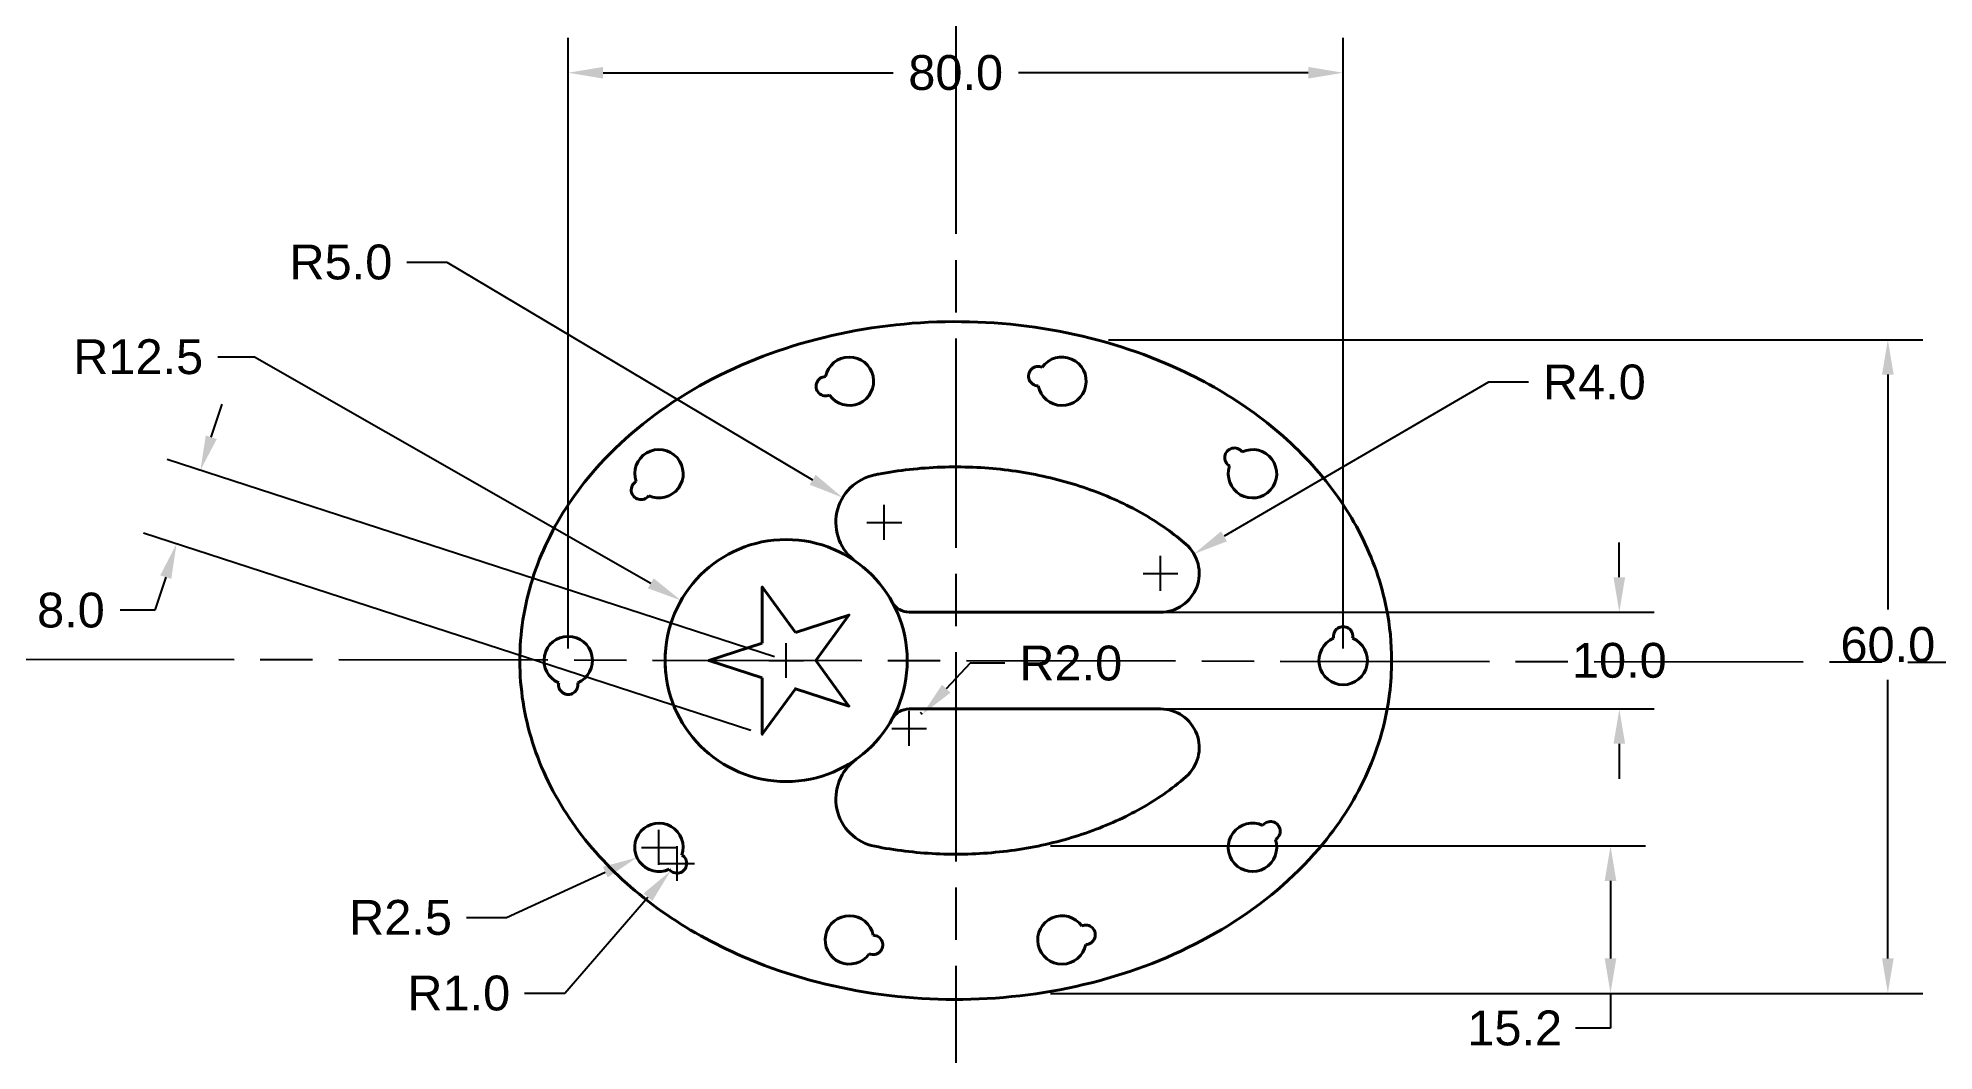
# Model space of a CAD drawing. Header units: millimetres. Extents: x 2659 to 2855, y 1464 to 1568.
import ezdxf

# ---------------------------------------------------------------- set-up
doc = ezdxf.new("R2010")
doc.units = ezdxf.units.MM
doc.header["$PDMODE"] = 2
doc.linetypes.add('ACAD_ISO08W100', pattern=[36, 24, -3, 6, -3])
doc.layers.add('Centre line', color=1, linetype='Continuous')
doc.layers.add('VL', color=7, linetype='Continuous', lineweight=40)
doc.styles.get("Standard").update_dxf_attribs({"font": 'arial.ttf'})
doc.dimstyles.get("Standard").update_dxf_attribs({"dimscale": 20, "dimtxt": 0.18, "dimasz": 0.18, "dimexe": 0.18, "dimexo": 0.0625, "dimgap": 0.09, "dimtad": 0, "dimtih": 1, "dimtoh": 1, "dimdec": 1, "dimzin": 0, "dimdsep": 46, "dimtxsty": 'Standard', "dimcen": 0.09, "dimadec": 0, "dimazin": 0, "dimtfac": 1, "dimtdec": 1, "dimtofl": 0, "dimtmove": 0, "dimatfit": 3, "dimfxl": 1, "dimtolj": 1, "dimtzin": 0, "dimarcsym": 0})

# ---------------------------------------------------------------- blocks, each defined once
blk = doc.blocks.new('*U1')
at = {"layer": 'VL'}
for centre, radius, start, end in [((0, 0), 2.5, 203.0739, 156.9261), ((-2.5, 0), 1, 78.463, 281.537)]:
    blk.add_arc(centre, radius, start, end, dxfattribs=at)
blk = doc.blocks.new('*U2')
at = {"layer": 'VL', "color": 0, "linetype": 'ByBlock', "lineweight": -2, "transparency": 16777216}
for p, rotation in [((2743.27, 1532.72), 12.07439095020877), ((2765.21, 1532.72), 347.9256090506754), ((2784.88, 1523.16), 318.2310592417221), ((2723.61, 1523.16), 41.7689407609729), ((2794.24, 1503.87), 270), ((2714.24, 1503.87), 90.00000000269664), ((2723.61, 1484.58), 138.2310592422355), ((2784.88, 1484.58), 221.7689407582781), ((2743.27, 1475.02), 167.9256090525615), ((2765.21, 1475.02), 192.074390948579)]:
    blk.add_blockref('*U1', p, dxfattribs=dict(at, rotation=rotation))
blk = doc.blocks.new('*D3')
at = {"layer": 'Defpoints', "color": 0, "transparency": 16777216}
for p in [(2794.24, 1564.58), (2714.24, 1503.87), (2794.24, 1503.87)]:
    blk.add_point(p, dxfattribs=at)
at = {"layer": 'VL', "color": 0, "lineweight": -2, "transparency": 16777216}
for p, q in [((2714.24, 1505.12), (2714.24, 1568.18)), ((2794.24, 1505.12), (2794.24, 1568.18)), ((2717.84, 1564.58), (2747.77, 1564.58)), ((2790.64, 1564.58), (2760.72, 1564.58))]:
    blk.add_line(p, q, dxfattribs=at)
at = {"layer": 'VL', "color": 0, "transparency": 16777216}
for points in [[(2717.84, 1565.18), (2717.84, 1563.98), (2714.24, 1564.58)], [(2790.64, 1565.18), (2790.64, 1563.98), (2794.24, 1564.58)]]:
    blk.add_solid(points, dxfattribs=at)
at = {"layer": 'VL', "color": 0, "transparency": 16777216, "insert": (2754.24, 1564.58), "char_height": 3.6, "attachment_point": 5}
blk.add_mtext('\\A1;80.0', dxfattribs=at)
blk = doc.blocks.new('*D4')
at = {"layer": 'Defpoints', "color": 0, "transparency": 16777216}
for p in [(2742.57, 1520.7), (2746.87, 1518.14)]:
    blk.add_point(p, dxfattribs=at)
at = {"layer": 'VL', "color": 0, "lineweight": -2, "transparency": 16777216}
for p, q in [((2697.57, 1545.01), (2701.71, 1545.01)), ((2701.71, 1545.01), (2739.47, 1522.54)), ((2746.87, 1516.34), (2746.87, 1519.94)), ((2745.07, 1518.14), (2748.67, 1518.14))]:
    blk.add_line(p, q, dxfattribs=at)
at = {"layer": 'VL', "color": 0, "transparency": 16777216}
blk.add_solid([(2739.78, 1523.06), (2739.17, 1522.03), (2742.57, 1520.7)], dxfattribs=at)
at = {"layer": 'VL', "color": 0, "transparency": 16777216, "insert": (2690.77, 1545.01), "char_height": 3.6, "attachment_point": 5}
blk.add_mtext('\\A1;R5.0', dxfattribs=at)
blk = doc.blocks.new('*D5')
at = {"layer": 'Defpoints', "color": 0, "transparency": 16777216}
for p in [(2725.89, 1510.07), (2736.74, 1503.87)]:
    blk.add_point(p, dxfattribs=at)
at = {"layer": 'VL', "color": 0, "lineweight": -2, "transparency": 16777216}
for p, q in [((2678.06, 1535.23), (2681.84, 1535.23)), ((2681.84, 1535.23), (2722.76, 1511.85)), ((2736.74, 1502.07), (2736.74, 1505.67)), ((2734.94, 1503.87), (2738.54, 1503.87))]:
    blk.add_line(p, q, dxfattribs=at)
at = {"layer": 'VL', "color": 0, "transparency": 16777216}
blk.add_solid([(2723.06, 1512.37), (2722.47, 1511.33), (2725.89, 1510.07)], dxfattribs=at)
at = {"layer": 'VL', "color": 0, "transparency": 16777216, "insert": (2669.85, 1535.23), "char_height": 3.6, "attachment_point": 5}
blk.add_mtext('\\A1;R12.5', dxfattribs=at)
blk = doc.blocks.new('*D6')
at = {"layer": 'Defpoints', "color": 0, "transparency": 16777216}
for p in [(2673.8, 1515.91), (2736.74, 1503.87), (2734.27, 1496.26)]:
    blk.add_point(p, dxfattribs=at)
at = {"layer": 'VL', "color": 0, "lineweight": -2, "transparency": 16777216}
for p, q in [((2677.39, 1526.94), (2678.5, 1530.36)), ((2735.55, 1504.25), (2672.85, 1524.63)), ((2733.08, 1496.65), (2670.38, 1517.02)), ((2672.69, 1512.48), (2671.58, 1509.06)), ((2671.58, 1509.06), (2667.98, 1509.06))]:
    blk.add_line(p, q, dxfattribs=at)
at = {"layer": 'VL', "color": 0, "transparency": 16777216}
for points in [[(2676.82, 1527.12), (2677.96, 1526.75), (2676.27, 1523.52)], [(2672.12, 1512.67), (2673.26, 1512.3), (2673.8, 1515.91)]]:
    blk.add_solid(points, dxfattribs=at)
at = {"layer": 'VL', "color": 0, "transparency": 16777216, "insert": (2662.9, 1509.06), "char_height": 3.6, "attachment_point": 5}
blk.add_mtext('\\A1;8.0', dxfattribs=at)
blk = doc.blocks.new('*D7')
at = {"layer": 'Defpoints', "color": 0, "transparency": 16777216}
for p in [(2723.61, 1484.58), (2721.34, 1483.53)]:
    blk.add_point(p, dxfattribs=at)
at = {"layer": 'VL', "color": 0, "lineweight": -2, "transparency": 16777216}
for p, q in [((2723.61, 1482.78), (2723.61, 1486.38)), ((2721.81, 1484.58), (2725.41, 1484.58)), ((2707.88, 1477.32), (2718.07, 1482.02)), ((2703.75, 1477.32), (2707.88, 1477.32))]:
    blk.add_line(p, q, dxfattribs=at)
at = {"layer": 'VL', "color": 0, "transparency": 16777216}
blk.add_solid([(2717.82, 1482.57), (2718.32, 1481.48), (2721.34, 1483.53)], dxfattribs=at)
at = {"layer": 'VL', "color": 0, "transparency": 16777216, "insert": (2696.93, 1477.32), "char_height": 3.6, "attachment_point": 5}
blk.add_mtext('\\A1;R2.5', dxfattribs=at)
blk = doc.blocks.new('*D8')
at = {"layer": 'Defpoints', "color": 0, "transparency": 16777216}
for p in [(2724.82, 1482.15), (2725.48, 1482.91)]:
    blk.add_point(p, dxfattribs=at)
at = {"layer": 'VL', "color": 0, "lineweight": -2, "transparency": 16777216}
for p, q in [((2725.48, 1481.11), (2725.48, 1484.71)), ((2723.68, 1482.91), (2727.28, 1482.91)), ((2713.88, 1469.51), (2722.47, 1479.43)), ((2709.73, 1469.51), (2713.88, 1469.51))]:
    blk.add_line(p, q, dxfattribs=at)
at = {"layer": 'VL', "color": 0, "transparency": 16777216}
blk.add_solid([(2722.01, 1479.82), (2722.92, 1479.04), (2724.82, 1482.15)], dxfattribs=at)
at = {"layer": 'VL', "color": 0, "transparency": 16777216, "insert": (2702.94, 1469.51), "char_height": 3.6, "attachment_point": 5}
blk.add_mtext('\\A1;R1.0', dxfattribs=at)
blk = doc.blocks.new('*D10')
at = {"layer": 'Defpoints', "color": 0, "transparency": 16777216}
for p in [(2778.84, 1514.88), (2775.38, 1512.87)]:
    blk.add_point(p, dxfattribs=at)
at = {"layer": 'VL', "color": 0, "lineweight": -2, "transparency": 16777216}
for p, q in [((2809.23, 1532.62), (2781.94, 1516.7)), ((2813.38, 1532.62), (2809.23, 1532.62)), ((2775.38, 1511.07), (2775.38, 1514.67)), ((2773.58, 1512.87), (2777.18, 1512.87))]:
    blk.add_line(p, q, dxfattribs=at)
at = {"layer": 'VL', "color": 0, "transparency": 16777216}
blk.add_solid([(2781.64, 1517.22), (2782.25, 1516.18), (2778.84, 1514.88)], dxfattribs=at)
at = {"layer": 'VL', "color": 0, "transparency": 16777216, "insert": (2820.17, 1532.62), "char_height": 3.6, "attachment_point": 5}
blk.add_mtext('\\A1;R4.0', dxfattribs=at)
blk = doc.blocks.new('*D11')
at = {"layer": 'Defpoints', "color": 0, "transparency": 16777216}
for p in [(2762.78, 1484.72), (2762.78, 1469.5), (2821.84, 1469.5)]:
    blk.add_point(p, dxfattribs=at)
at = {"layer": 'VL', "color": 0, "lineweight": -2, "transparency": 16777216}
for p, q in [((2764.03, 1484.72), (2825.44, 1484.72)), ((2821.84, 1481.12), (2821.84, 1473.1)), ((2764.03, 1469.5), (2825.44, 1469.5)), ((2821.84, 1469.5), (2821.84, 1465.9)), ((2821.84, 1465.9), (2818.24, 1465.9))]:
    blk.add_line(p, q, dxfattribs=at)
at = {"layer": 'VL', "color": 0, "transparency": 16777216}
for points in [[(2821.24, 1481.12), (2822.44, 1481.12), (2821.84, 1484.72)], [(2821.24, 1473.1), (2822.44, 1473.1), (2821.84, 1469.5)]]:
    blk.add_solid(points, dxfattribs=at)
at = {"layer": 'VL', "color": 0, "transparency": 16777216, "insert": (2811.95, 1465.9), "char_height": 3.6, "attachment_point": 5}
blk.add_mtext('\\A1;15.2', dxfattribs=at)
blk = doc.blocks.new('*D12')
at = {"layer": 'Defpoints', "color": 0, "transparency": 16777216}
for p in [(2764.81, 1508.87), (2764.81, 1498.87), (2822.75, 1498.87)]:
    blk.add_point(p, dxfattribs=at)
at = {"layer": 'VL', "color": 0, "lineweight": -2, "transparency": 16777216}
for p, q in [((2822.75, 1512.47), (2822.75, 1516.07)), ((2766.06, 1508.87), (2826.35, 1508.87)), ((2766.06, 1498.87), (2826.35, 1498.87)), ((2822.75, 1495.27), (2822.75, 1491.67))]:
    blk.add_line(p, q, dxfattribs=at)
at = {"layer": 'VL', "color": 0, "transparency": 16777216}
for points in [[(2822.15, 1512.47), (2823.35, 1512.47), (2822.75, 1508.87)], [(2822.15, 1495.27), (2823.35, 1495.27), (2822.75, 1498.87)]]:
    blk.add_solid(points, dxfattribs=at)
at = {"layer": 'VL', "color": 0, "transparency": 16777216, "insert": (2822.75, 1503.87), "char_height": 3.6, "attachment_point": 5}
blk.add_mtext('\\A1;10.0', dxfattribs=at)
blk = doc.blocks.new('*D13')
at = {"layer": 'Defpoints', "color": 0, "transparency": 16777216}
for p in [(2750.81, 1498.33), (2749.44, 1496.87)]:
    blk.add_point(p, dxfattribs=at)
at = {"layer": 'VL', "color": 0, "lineweight": -2, "transparency": 16777216}
for p, q in [((2755.72, 1503.59), (2753.27, 1500.96)), ((2759.32, 1503.59), (2755.72, 1503.59)), ((2749.44, 1495.07), (2749.44, 1498.67)), ((2747.64, 1496.87), (2751.24, 1496.87))]:
    blk.add_line(p, q, dxfattribs=at)
blk.add_arc((2749.44, 1496.87), 2, 46.9248, 54.1901, dxfattribs=at)
at = {"layer": 'VL', "color": 0, "transparency": 16777216}
blk.add_solid([(2752.83, 1501.37), (2753.7, 1500.55), (2750.81, 1498.33)], dxfattribs=at)
at = {"layer": 'VL', "color": 0, "transparency": 16777216, "insert": (2766.12, 1503.59), "char_height": 3.6, "attachment_point": 5}
blk.add_mtext('\\A1;R2.0', dxfattribs=at)
blk = doc.blocks.new('*D29')
at = {"layer": 'Defpoints', "color": 0, "transparency": 16777216}
for p in [(2768.75, 1537.01), (2768.75, 1469.5), (2850.47, 1469.5)]:
    blk.add_point(p, dxfattribs=at)
at = {"layer": 'VL', "color": 0, "lineweight": -2, "transparency": 16777216}
for p, q in [((2770, 1537.01), (2854.07, 1537.01)), ((2850.47, 1533.41), (2850.47, 1509.15)), ((2850.47, 1473.1), (2850.47, 1501.87)), ((2770, 1469.5), (2854.07, 1469.5))]:
    blk.add_line(p, q, dxfattribs=at)
at = {"layer": 'VL', "color": 0, "transparency": 16777216}
for points in [[(2849.87, 1533.41), (2851.07, 1533.41), (2850.47, 1537.01)], [(2849.87, 1473.1), (2851.07, 1473.1), (2850.47, 1469.5)]]:
    blk.add_solid(points, dxfattribs=at)
at = {"layer": 'VL', "color": 0, "transparency": 16777216, "insert": (2850.47, 1505.51), "char_height": 3.6, "attachment_point": 5}
blk.add_mtext('\\A1;60.0', dxfattribs=at)

msp = doc.modelspace()

# ---------------------------------------------------------------- linework, layer by layer
at = {"layer": 'Centre line', "linetype": 'ACAD_ISO08W100', "ltscale": 0.9}
for direction in [(0, -1), (0.999999, -0.001527)]:
    msp.add_xline((2754.24, 1503.87), direction, dxfattribs=at)
at = {"layer": 'VL'}
for p, q in [((2754.24, 1508.87), (2749.44, 1508.87)), ((2754.24, 1508.87), (2775.38, 1508.87)), ((2754.24, 1498.87), (2749.44, 1498.87)), ((2754.24, 1498.87), (2775.38, 1498.87))]:
    msp.add_line(p, q, dxfattribs=at)
for points in [[(2734.27, 1505.66), (2734.27, 1511.48), (2737.69, 1506.77)], [(2737.69, 1506.77), (2743.22, 1508.57), (2739.8, 1503.87)], [(2734.27, 1502.07), (2728.74, 1503.87), (2734.27, 1505.66)], [(2739.8, 1503.87), (2743.22, 1499.17), (2737.69, 1500.96), (2734.27, 1496.26), (2734.27, 1502.07)]]:
    msp.add_lwpolyline(points, dxfattribs=at)
msp.add_circle((2736.74, 1503.87), 12.5, dxfattribs=at)
for centre, radius, start, end in [((2746.87, 1518.14), 5, 101.3355, 234.6615), ((2775.38, 1512.87), 4, 270, 48.8662), ((2749.44, 1510.87), 2, 208.8657, 270), ((2749.44, 1496.87), 2, 90, 151.1342), ((2775.38, 1494.87), 4, 311.1296, 90), ((2746.87, 1489.59), 5, 125.3384, 258.6693)]:
    msp.add_arc(centre, radius, start, end, dxfattribs=at)
for points, knots in [([(2799.24, 1503.87), (2799.24, 1505.66), (2799.07, 1507.45), (2798.2, 1511.84), (2797.31, 1514.39), (2794.85, 1519.24), (2793.28, 1521.53), (2789.58, 1525.75), (2787.45, 1527.69), (2782.73, 1531.13), (2780.15, 1532.63), (2773.5, 1535.72), (2769.27, 1537.06), (2760.49, 1538.71), (2755.95, 1539.02), (2746.95, 1538.59), (2742.49, 1537.84), (2734.02, 1535.36), (2730.02, 1533.62), (2722.82, 1529.23), (2719.63, 1526.59), (2715.03, 1521.32), (2713.38, 1518.86), (2710.87, 1513.63), (2710, 1510.88), (2709.13, 1505.25), (2709.14, 1502.38), (2710.02, 1496.76), (2710.9, 1494), (2713.44, 1488.79), (2715.1, 1486.33), (2719.05, 1481.82), (2721.36, 1479.77), (2726.46, 1476.16), (2729.26, 1474.6), (2736.21, 1471.59), (2740.48, 1470.35), (2749.3, 1468.9), (2753.85, 1468.7), (2762.82, 1469.33), (2767.25, 1470.17), (2775.61, 1472.84), (2779.55, 1474.67), (2786.58, 1479.21), (2789.68, 1481.93), (2794.06, 1487.27), (2795.6, 1489.74), (2797.91, 1494.93), (2798.68, 1497.67), (2799.17, 1501.58), (2799.24, 1502.72), (2799.24, 1503.87)], [0, 0, 0, 0, 0.146689, 0.146689, 0.364111, 0.364111, 0.581534, 0.581534, 0.798957, 0.798957, 1.016379, 1.016379, 1.325548, 1.325548, 1.634717, 1.634717, 1.943886, 1.943886, 2.253055, 2.253055, 2.562224, 2.562224, 2.794539, 2.794539, 3.026855, 3.026855, 3.25917, 3.25917, 3.491486, 3.491486, 3.723802, 3.723802, 3.956117, 3.956117, 4.188433, 4.188433, 4.497212, 4.497212, 4.805992, 4.805992, 5.114772, 5.114772, 5.423551, 5.423551, 5.732331, 5.732331, 5.960971, 5.960971, 6.189612, 6.189612, 6.283185, 6.283185, 6.283185, 6.283185]), ([(2799.24, 1503.87), (2799.24, 1505.66), (2799.07, 1507.45), (2798.2, 1511.84), (2797.31, 1514.39), (2794.85, 1519.24), (2793.28, 1521.53), (2789.58, 1525.75), (2787.45, 1527.69), (2782.73, 1531.13), (2780.15, 1532.63), (2773.5, 1535.72), (2769.27, 1537.06), (2760.49, 1538.71), (2755.95, 1539.02), (2746.95, 1538.59), (2742.49, 1537.84), (2734.02, 1535.36), (2730.02, 1533.62), (2722.82, 1529.23), (2719.63, 1526.59), (2715.03, 1521.32), (2713.38, 1518.86), (2710.87, 1513.63), (2710, 1510.88), (2709.13, 1505.25), (2709.14, 1502.38), (2710.02, 1496.76), (2710.9, 1494), (2713.44, 1488.79), (2715.1, 1486.33), (2719.05, 1481.82), (2721.36, 1479.77), (2726.46, 1476.16), (2729.26, 1474.6), (2736.21, 1471.59), (2740.48, 1470.35), (2749.3, 1468.9), (2753.85, 1468.7), (2762.82, 1469.33), (2767.25, 1470.17), (2775.61, 1472.84), (2779.55, 1474.67), (2786.58, 1479.21), (2789.68, 1481.93), (2794.06, 1487.27), (2795.6, 1489.74), (2797.91, 1494.93), (2798.68, 1497.67), (2799.17, 1501.58), (2799.24, 1502.72), (2799.24, 1503.87)], [0, 0, 0, 0, 0.146689, 0.146689, 0.364111, 0.364111, 0.581534, 0.581534, 0.798957, 0.798957, 1.016379, 1.016379, 1.325548, 1.325548, 1.634717, 1.634717, 1.943886, 1.943886, 2.253055, 2.253055, 2.562224, 2.562224, 2.794539, 2.794539, 3.026855, 3.026855, 3.25917, 3.25917, 3.491486, 3.491486, 3.723802, 3.723802, 3.956117, 3.956117, 4.188433, 4.188433, 4.497212, 4.497212, 4.805992, 4.805992, 5.114772, 5.114772, 5.423551, 5.423551, 5.732331, 5.732331, 5.960971, 5.960971, 6.189612, 6.189612, 6.283185, 6.283185, 6.283185, 6.283185]), ([(2778.01, 1515.88), (2777.4, 1516.41), (2776.74, 1516.94), (2774.61, 1518.46), (2773, 1519.41), (2769.47, 1521.06), (2767.56, 1521.78), (2763.54, 1522.9), (2761.43, 1523.32), (2757.12, 1523.83), (2754.92, 1523.92), (2750.55, 1523.77), (2748.38, 1523.52), (2746.14, 1523.1), (2746.01, 1523.07), (2745.88, 1523.05)], [0.709537, 0.709537, 0.709537, 0.709537, 0.808615, 0.808615, 1.010769, 1.010769, 1.212923, 1.212923, 1.415077, 1.415077, 1.617231, 1.617231, 1.819384, 1.819384, 1.831906, 1.831906, 1.831906, 1.831906]), ([(2724.36, 1505.56), (2724.21, 1504.48), (2724.21, 1503.4), (2724.35, 1502.27), (2724.35, 1502.22), (2724.36, 1502.17)], [3.0400562, 3.0400562, 3.0400562, 3.0400562, 3.2344613, 3.2344613, 3.243155, 3.243155, 3.243155, 3.243155]), ([(2745.88, 1484.69), (2747.94, 1484.28), (2750.06, 1484.02), (2754.39, 1483.81), (2756.59, 1483.88), (2760.91, 1484.33), (2763.04, 1484.72), (2767.09, 1485.8), (2769.02, 1486.49), (2772.59, 1488.11), (2774.23, 1489.04), (2776.52, 1490.63), (2777.3, 1491.23), (2778.01, 1491.86)], [4.451292, 4.451292, 4.451292, 4.451292, 4.649538, 4.649538, 4.851692, 4.851692, 5.053846, 5.053846, 5.256, 5.256, 5.458153, 5.458153, 5.573636, 5.573636, 5.573636, 5.573636])]:
    msp.add_open_spline(points, degree=3, knots=knots, dxfattribs=at)

# ---------------------------------------------------------------- block references
msp.add_blockref('*U2', (0, 0), dxfattribs=at)

# ---------------------------------------------------------------- dimensions: what is measured, and where the dimension line sits
dim = msp.add_linear_dim(base=(2794.24, 1564.58), p1=(2714.24, 1503.87), p2=(2794.24, 1503.87), dimstyle='Standard', dxfattribs=at)
dim.commit()
dim.dimension.update_dxf_attribs({"geometry": '*D3', "text_midpoint": (2754.24, 1564.58)})
for center, mpoint, picture, middle in [((2746.87, 1518.14), (2742.57, 1520.7), '*D4', (2690.77, 1545.01)), ((2736.74, 1503.87), (2725.89, 1510.07), '*D5', (2669.85, 1535.23)), ((2775.38, 1512.87), (2778.84, 1514.88), '*D10', (2820.17, 1532.62)), ((2723.61, 1484.58), (2721.34, 1483.53), '*D7', (2696.93, 1477.32)), ((2725.48, 1482.91), (2724.82, 1482.15), '*D8', (2702.94, 1469.51))]:
    dim = msp.add_radius_dim(center=center, mpoint=mpoint, dimstyle='Standard', dxfattribs=at)
    dim.commit()
    dim.dimension.update_dxf_attribs({"geometry": picture, "text_midpoint": middle, "dimtype": 164})
dim = msp.add_linear_dim(base=(2850.47, 1469.5), p1=(2768.75, 1537.01), p2=(2768.75, 1469.5), angle=90, text='60.0', dimstyle='Standard', dxfattribs=at)
dim.commit()
dim.dimension.update_dxf_attribs({"geometry": '*D29', "text_midpoint": (2850.47, 1505.51), "dimtype": 160})
dim = msp.add_aligned_dim(p1=(2736.74, 1503.87), p2=(2734.27, 1496.26), distance=-63.58, dimstyle='Standard', dxfattribs=at)
dim.commit()
dim.dimension.update_dxf_attribs({"geometry": '*D6', "text_midpoint": (2662.9, 1509.06)})
for base, p1, p2, picture, middle in [((2822.75, 1498.87), (2764.81, 1508.87), (2764.81, 1498.87), '*D12', (2822.75, 1503.87)), ((2821.84, 1469.5), (2762.78, 1484.72), (2762.78, 1469.5), '*D11', (2811.95, 1465.9))]:
    dim = msp.add_linear_dim(base=base, p1=p1, p2=p2, angle=90, dimstyle='Standard', dxfattribs=at)
    dim.commit()
    dim.dimension.update_dxf_attribs({"geometry": picture, "text_midpoint": middle})
dim = msp.add_radius_dim(center=(2749.44, 1496.87), mpoint=(2750.81, 1498.33), dimstyle='Standard', dxfattribs=at)
dim.commit()
dim.dimension.update_dxf_attribs({"geometry": '*D13', "text_midpoint": (2766.12, 1503.59)})

doc.saveas('drawing.dxf')
